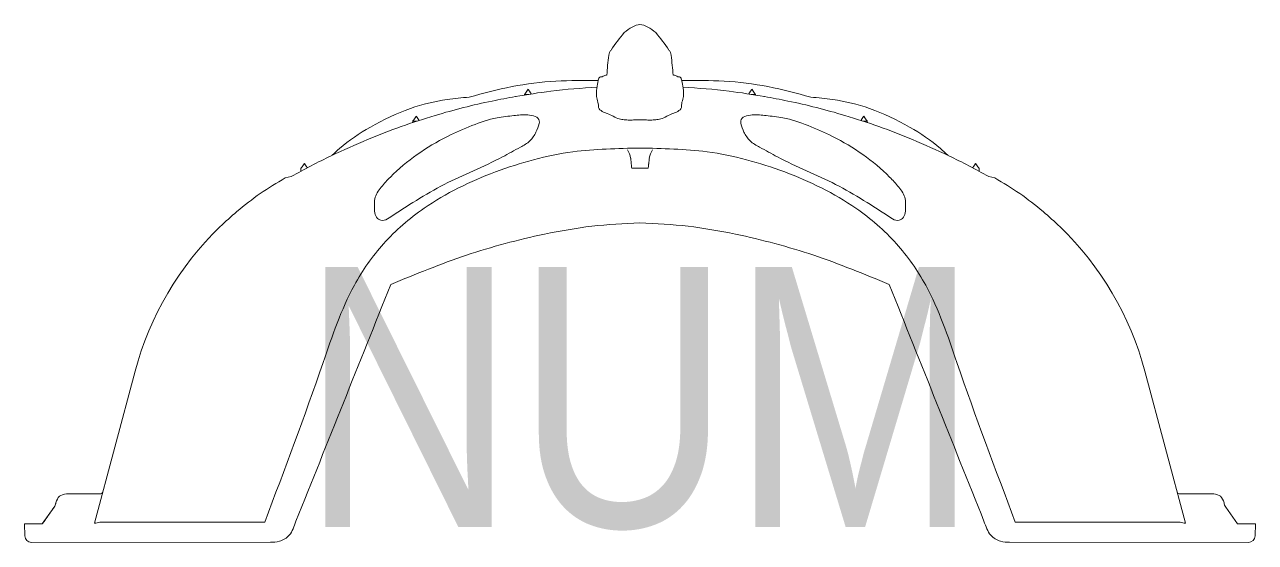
# Model space of a CAD drawing. Header units: inches. Extents: x 0 to 21.3, y 0 to 9.
import ezdxf
from ezdxf.enums import TextEntityAlignment as Align

# ---------------------------------------------------------------- set-up
doc = ezdxf.new("R2010")
doc.units = ezdxf.units.IN
doc.header["$MEASUREMENT"] = 0
doc.layers.add('SEPTICAD', color=7, linetype='Continuous')
doc.styles.add('SEPTICAD', font='ARIALN.TTF')

msp = doc.modelspace()

# ---------------------------------------------------------------- linework, layer by layer
at = {"lineweight": 5}
for p, q in [((8.72, 7.758), (8.653, 7.758)), ((12.578, 7.758), (12.646, 7.758)), ((6.791, 7.293), (6.716, 7.293)), ((14.507, 7.293), (14.582, 7.293)), ((10.649, 6.483), (10.506, 6.483)), ((10.649, 6.483), (10.792, 6.483)), ((4.511, 6.312), (4.614, 6.338)), ((16.788, 6.312), (16.684, 6.338)), ((1.207, 0.332), (1.913, 2.966)), ((20.092, 0.332), (19.386, 2.966)), ((0.722, 0.842), (1.321, 0.842)), ((20.577, 0.842), (19.977, 0.842)), ((20.34, 0.842), (19.977, 0.842)), ((0.306, 0.319), (0.511, 0.608)), ((20.992, 0.319), (20.788, 0.608)), ((0.004, 0.112), (0, 0.319)), ((0.306, 0.319), (0, 0.319)), ((1.304, 0.353), (2.374, 0.353)), ((2.374, 0.353), (4.156, 0.353)), ((18.925, 0.353), (17.143, 0.353)), ((19.995, 0.353), (18.925, 0.353)), ((20.992, 0.319), (21.299, 0.319)), ((21.294, 0.112), (21.299, 0.319)), ((0.12, 0), (4.253, 0.002)), ((21.178, 0), (17.046, 0.002))]:
    msp.add_line(p, q, dxfattribs=at)
for centre, radius, start, end in [((10.199, 6.625), 0.29, 6, 36.9207), ((11.099, 6.625), 0.29, 143.0793, 174), ((7.187, 1.553), 5.461, 134.2036, 165), ((14.112, 1.553), 5.461, 15, 45.7964), ((1.321, 0.871), 0.029, 270, 345), ((19.977, 0.871), 0.029, 195, 270), ((0.12, 0.116), 0.116, 182, 270), ((21.178, 0.116), 0.116, 270, 358)]:
    msp.add_arc(centre, radius, start, end, dxfattribs=at)
for points, degree in [([(10.374, 8.83), (10.466, 8.899), (10.558, 8.968), (10.649, 8.968)], 3), ([(10.924, 8.83), (10.833, 8.899), (10.741, 8.968), (10.649, 8.968)], 3), ([(9.91, 8), (9.91, 8), (9.91, 8), (9.91, 8)], 3), ([(9.924, 8), (9.919, 8), (9.915, 8), (9.91, 8)], 3), ([(11.375, 8), (11.379, 8), (11.384, 8), (11.388, 8)], 3), ([(11.389, 8), (11.389, 8), (11.389, 8), (11.388, 8)], 3), ([(7.699, 7.713), (7.698, 7.713), (7.698, 7.713), (7.698, 7.713)], 3), ([(8.507, 7.721), (8.504, 7.721), (8.5, 7.721), (8.497, 7.721)], 3), ([(8.653, 7.758), (8.652, 7.743)], 1), ([(8.713, 7.849), (8.653, 7.758)], 1), ([(8.768, 7.766), (8.713, 7.849)], 1), ([(12.53, 7.766), (12.586, 7.849)], 1), ([(12.586, 7.849), (12.646, 7.758)], 1), ([(12.646, 7.758), (12.647, 7.743)], 1), ([(12.791, 7.721), (12.795, 7.721), (12.798, 7.721), (12.802, 7.721)], 3), ([(13.6, 7.713), (13.6, 7.713), (13.601, 7.713), (13.601, 7.713)], 3), ([(6.716, 7.293), (6.715, 7.267)], 1), ([(6.777, 7.383), (6.716, 7.293)], 1), ([(6.829, 7.305), (6.777, 7.383)], 1), ([(14.47, 7.305), (14.522, 7.383)], 1), ([(14.522, 7.383), (14.582, 7.293)], 1), ([(14.582, 7.293), (14.584, 7.267)], 1), ([(10.488, 6.656), (10.506, 6.483)], 1), ([(10.811, 6.656), (10.792, 6.483)], 1), ([(4.78, 6.473), (4.778, 6.428)], 1), ([(4.841, 6.564), (4.78, 6.473)], 1), ([(4.891, 6.488), (4.841, 6.564)], 1), ([(16.407, 6.488), (16.458, 6.564)], 1), ([(16.458, 6.564), (16.519, 6.473)], 1), ([(16.519, 6.473), (16.521, 6.428)], 1), ([(0.925, 0.842), (0.936, 0.842), (0.947, 0.842), (0.959, 0.842)], 3), ([(20.374, 0.842), (20.363, 0.842), (20.351, 0.842), (20.34, 0.842)], 3)]:
    msp.add_open_spline(points, degree=degree, dxfattribs=at)
for points in [[(10.076, 8.093), (10.112, 8.436), (10.124, 8.484), (10.148, 8.527), (10.374, 8.83)], [(11.222, 8.093), (11.186, 8.436), (11.175, 8.484), (11.151, 8.527), (10.924, 8.83)], [(7.692, 7.711), (8.435, 7.893), (9.193, 7.988), (9.924, 8)], [(8.496, 7.721), (9.106, 7.815), (9.908, 7.885)], [(10.649, 7.317), (10.558, 7.316), (10.466, 7.315), (10.377, 7.319), (10.29, 7.335), (10.186, 7.379), (10.084, 7.427), (9.996, 7.465), (9.931, 7.532), (9.929, 7.564), (9.927, 7.597), (9.9, 7.702), (9.895, 7.748), (9.91, 7.902), (9.934, 8.029), (9.946, 8.053), (9.966, 8.061), (9.979, 8.061), (10.012, 8.073), (10.041, 8.086), (10.07, 8.092)], [(10.649, 7.317), (10.741, 7.316), (10.833, 7.315), (10.921, 7.319), (11.009, 7.335), (11.112, 7.379), (11.214, 7.427), (11.303, 7.465), (11.367, 7.532), (11.37, 7.564), (11.371, 7.597), (11.399, 7.702), (11.404, 7.748), (11.388, 7.902), (11.364, 8.029), (11.353, 8.053), (11.333, 8.061), (11.32, 8.061), (11.287, 8.073), (11.258, 8.086), (11.229, 8.092)], [(13.606, 7.711), (12.864, 7.893), (12.106, 7.988), (11.375, 8)], [(12.803, 7.721), (12.192, 7.815), (11.39, 7.885)], [(5.307, 6.697), (5.936, 6.977), (7.106, 7.395), (8.09, 7.644), (8.496, 7.721)], [(7.692, 7.711), (7.314, 7.67), (6.677, 7.515), (5.984, 7.192), (5.449, 6.822), (5.323, 6.704)], [(15.991, 6.697), (15.363, 6.977), (14.193, 7.395), (13.208, 7.644), (12.803, 7.721)], [(13.606, 7.711), (13.984, 7.67), (14.622, 7.515), (15.315, 7.192), (15.849, 6.822), (15.975, 6.704)], [(6.311, 5.623), (7.263, 6.199), (8.269, 6.676), (8.58, 6.846), (8.744, 6.954), (8.849, 7.106), (8.904, 7.256), (8.907, 7.303), (8.706, 7.404), (8.468, 7.392), (8.176, 7.354), (7.741, 7.218), (7.317, 7.03), (6.329, 6.328), (6.172, 6.154), (6.061, 5.949), (6.054, 5.824), (6.108, 5.61), (6.188, 5.575), (6.311, 5.623)], [(14.988, 5.623), (14.035, 6.199), (13.029, 6.676), (12.719, 6.846), (12.555, 6.954), (12.449, 7.106), (12.395, 7.256), (12.392, 7.303), (12.592, 7.404), (12.83, 7.392), (13.123, 7.354), (13.558, 7.218), (13.982, 7.03), (14.969, 6.328), (15.126, 6.154), (15.238, 5.949), (15.245, 5.824), (15.191, 5.61), (15.111, 5.575), (14.988, 5.623)], [(4.156, 0.353), (5.165, 3.113), (5.706, 4.454), (6.213, 5.173), (6.913, 5.786), (8.146, 6.415), (9.488, 6.764), (10.649, 6.829)], [(17.143, 0.353), (16.134, 3.113), (15.593, 4.454), (15.086, 5.173), (14.386, 5.786), (13.153, 6.415), (11.811, 6.764), (10.649, 6.829)], [(4.614, 6.338), (4.958, 6.523), (5.307, 6.697)], [(16.684, 6.338), (16.341, 6.523), (15.991, 6.697)], [(3.673, 5.732), (4.078, 6.042), (4.511, 6.312)], [(17.626, 5.732), (17.22, 6.042), (16.788, 6.312)], [(3.38, 5.467), (3.673, 5.732)], [(17.919, 5.467), (17.626, 5.732)], [(6.337, 4.468), (7.644, 4.973), (8.996, 5.338), (9.818, 5.475), (10.649, 5.536)], [(14.962, 4.468), (13.655, 4.973), (12.303, 5.338), (11.48, 5.475), (10.649, 5.536)], [(4.696, 0.367), (6.337, 4.468)], [(16.602, 0.367), (14.962, 4.468)], [(0.542, 0.687), (0.531, 0.646), (0.511, 0.608)], [(0.542, 0.687), (0.603, 0.798), (0.722, 0.842)], [(20.756, 0.687), (20.695, 0.798), (20.577, 0.842)], [(20.756, 0.687), (20.767, 0.646), (20.788, 0.608)], [(1.304, 0.353), (1.255, 0.34), (1.207, 0.332)], [(4.253, 0.002), (4.41, 0.02), (4.579, 0.126), (4.645, 0.235), (4.696, 0.367)], [(17.046, 0.002), (16.888, 0.02), (16.72, 0.126), (16.653, 0.235), (16.602, 0.367)], [(19.995, 0.353), (20.043, 0.34), (20.092, 0.332)]]:
    msp.add_spline(points, degree=3, dxfattribs=at)
for points, knots in [([(0.511, 0.608), (0.519, 0.62), (0.526, 0.633), (0.537, 0.659), (0.54, 0.673), (0.542, 0.687)], [0, 0, 0, 0, 0.5, 0.5, 1, 1, 1, 1]), ([(0.722, 0.842), (0.756, 0.842), (0.789, 0.842), (0.823, 0.842), (0.857, 0.842), (0.891, 0.842), (0.925, 0.842)], [0, 0, 0, 0, 0.002659836, 0.002659836, 0.002659836, 0.005319672, 0.005319672, 0.005319672, 0.005319672]), ([(20.577, 0.842), (20.543, 0.842), (20.509, 0.842), (20.475, 0.842), (20.442, 0.842), (20.408, 0.842), (20.374, 0.842)], [0, 0, 0, 0, 0.002659836, 0.002659836, 0.002659836, 0.005319672, 0.005319672, 0.005319672, 0.005319672]), ([(20.788, 0.608), (20.78, 0.62), (20.773, 0.633), (20.762, 0.659), (20.758, 0.673), (20.756, 0.687)], [0, 0, 0, 0, 0.5, 0.5, 1, 1, 1, 1]), ([(0.306, 0.319), (0.32, 0.339), (0.388, 0.435), (0.456, 0.531), (0.511, 0.608)], [0, 0, 0, 0, 0.201035, 1, 1, 1, 1])]:
    msp.add_open_spline(points, degree=3, knots=knots, dxfattribs=at)

# ---------------------------------------------------------------- texts
at = {"layer": 'SEPTICAD', "style": 'SEPTICAD'}
msp.add_attdef('NUM', text='#', height=4.5, dxfattribs=at).set_placement((10.649, -1.082), align=Align.BOTTOM_CENTER)

doc.saveas('drawing.dxf')
